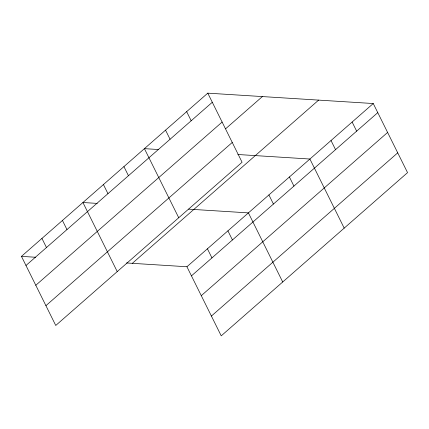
<?xml version="1.0" encoding="UTF-8"?>
<svg xmlns="http://www.w3.org/2000/svg" width="429" height="429" viewBox="0 0 429 429"><rect width="100%" height="100%" fill="white"/><g stroke="black" fill="none" stroke-linecap="round" stroke-linejoin="round"><path stroke-width="0.64" d="M207.775 93.152L242.074 162.248L55.749 325.466L21.45 256.37L207.775 93.152L373.251 103.534L407.55 172.63L221.225 335.848L186.926 266.752L126.496 262.961M25.976 265.487L212.301 102.268M35.8 285.28L222.125 122.061M225.681 128.727L262.382 96.579M45.924 305.673L232.25 142.455M132.32 263.326L318.645 100.107M186.926 266.752L373.251 103.534M191.447 275.863L377.772 112.645M201.276 295.661L387.601 132.443M211.4 316.055L397.726 152.837M158.725 149.544L144.423 148.648L178.727 217.744M237.832 154.504L309.899 159.025L344.197 228.126M97.238 203.405L82.936 202.509L117.235 271.605M188.631 209.137L248.412 212.891L282.711 281.987M21.45 256.37L35.752 257.266M352.134 122.029L356.655 131.145M331.016 140.53L335.542 149.641M289.403 176.979L293.929 186.095M268.908 194.932L273.434 204.048M186.658 111.653L191.184 120.763M227.917 230.845L232.443 239.956M165.54 130.148L170.066 139.264M207.422 248.799L211.942 257.909M123.927 166.602L128.453 175.713M103.432 184.556L107.958 193.667M62.441 220.463L66.967 229.574M41.945 238.417L46.471 247.528"/></g></svg>
